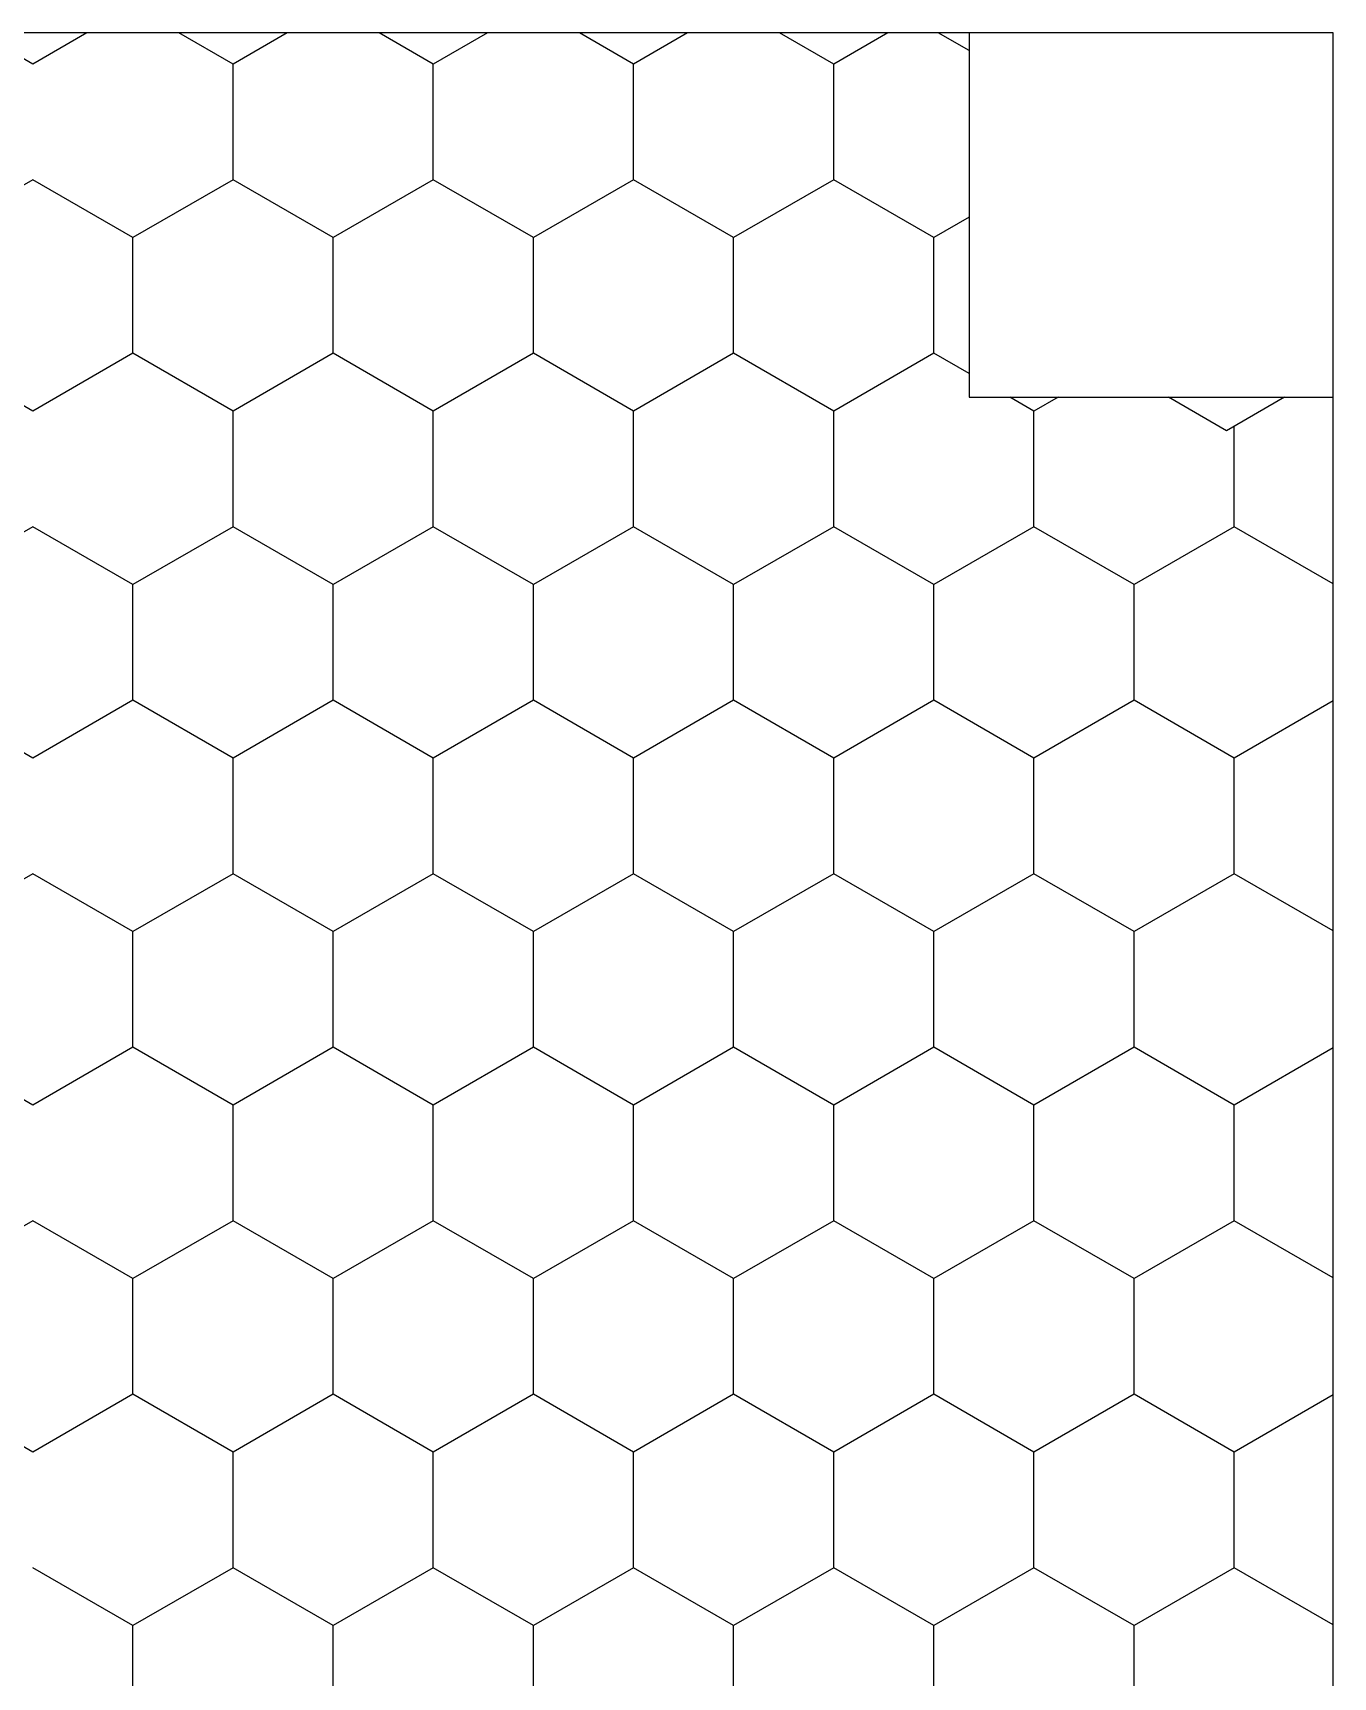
# Model space of a CAD drawing. Header units: millimetres. Extents: x 65390 to 71510, y 46362 to 50796.
# Drawn here: x 68741.8 to 68777.51, y 48490.92 to 48536.06 of the extents above; entities that cross this region are included whole.
import ezdxf

# ---------------------------------------------------------------- set-up
doc = ezdxf.new("R2010")
doc.units = ezdxf.units.MM
doc.linetypes.add('DASHED', pattern=[19.05, 12.7, -6.35])
doc.layers.add('Kıtc-028 Yer Izgarası', color=252, linetype='Continuous')
doc.layers.add('MIM_Sktürk', color=251, linetype='Continuous', lineweight=9)

# ---------------------------------------------------------------- blocks, each defined once
blk = doc.blocks.new('A$C395D4C7C')
at = {"layer": 'Kıtc-028 Yer Izgarası'}
for p, q in [((81.042, 35.714), (82.63, 38.464)), ((87.392, 35.714), (85.805, 38.464)), ((90.567, 35.714), (92.155, 38.464)), ((96.917, 35.714), (95.33, 38.464)), ((100.092, 35.714), (101.68, 38.464)), ((106.442, 35.714), (104.855, 38.464)), ((109.617, 35.714), (111.205, 38.464)), ((115.967, 35.714), (114.38, 38.464)), ((119.142, 35.714), (120, 37.2)), ((76.28, 32.965), (77.867, 35.714)), ((82.63, 32.965), (81.042, 35.714)), ((85.805, 32.965), (87.392, 35.714)), ((92.155, 32.965), (90.567, 35.714)), ((95.33, 32.965), (96.917, 35.714)), ((101.68, 32.965), (100.092, 35.714)), ((104.855, 32.965), (106.442, 35.714)), ((111.205, 32.965), (109.617, 35.714)), ((114.38, 32.965), (115.967, 35.714)), ((120, 34.229), (119.142, 35.714)), ((73.105, 32.965), (76.28, 32.965)), ((77.867, 30.215), (76.28, 32.965)), ((81.042, 30.215), (82.63, 32.965)), ((82.63, 32.965), (85.805, 32.965)), ((87.392, 30.215), (85.805, 32.965)), ((90.567, 30.215), (92.155, 32.965)), ((92.155, 32.965), (95.33, 32.965)), ((96.917, 30.215), (95.33, 32.965)), ((100.092, 30.215), (101.68, 32.965)), ((101.68, 32.965), (104.855, 32.965)), ((106.442, 30.215), (104.855, 32.965)), ((109.617, 30.215), (111.205, 32.965)), ((111.205, 32.965), (114.38, 32.965)), ((115.967, 30.215), (114.38, 32.965)), ((119.142, 30.215), (120, 31.701)), ((76.28, 27.466), (77.867, 30.215)), ((77.867, 30.215), (81.042, 30.215)), ((82.63, 27.466), (81.042, 30.215)), ((85.805, 27.466), (87.392, 30.215)), ((87.392, 30.215), (90.567, 30.215)), ((92.155, 27.466), (90.567, 30.215)), ((95.33, 27.466), (96.917, 30.215)), ((96.917, 30.215), (100.092, 30.215)), ((101.68, 27.466), (100.092, 30.215)), ((104.855, 27.466), (106.442, 30.215)), ((106.442, 30.215), (109.617, 30.215)), ((111.205, 27.466), (109.617, 30.215)), ((114.38, 27.466), (115.967, 30.215)), ((115.967, 30.215), (119.142, 30.215)), ((120, 28.73), (119.142, 30.215)), ((73.105, 27.466), (76.28, 27.466)), ((77.867, 24.716), (76.28, 27.466)), ((81.042, 24.716), (82.63, 27.466)), ((82.63, 27.466), (85.805, 27.466)), ((87.392, 24.716), (85.805, 27.466)), ((90.567, 24.716), (92.155, 27.466)), ((92.155, 27.466), (95.33, 27.466)), ((96.917, 24.716), (95.33, 27.466)), ((100.092, 24.716), (101.68, 27.466)), ((101.68, 27.466), (104.855, 27.466)), ((106.442, 24.716), (104.855, 27.466)), ((109.617, 24.716), (111.205, 27.466)), ((111.205, 27.466), (114.38, 27.466)), ((115.967, 24.716), (114.38, 27.466)), ((119.142, 24.716), (120, 26.202)), ((76.28, 21.966), (77.867, 24.716)), ((77.867, 24.716), (81.042, 24.716)), ((82.63, 21.966), (81.042, 24.716)), ((85.805, 21.966), (87.392, 24.716)), ((87.392, 24.716), (90.567, 24.716)), ((92.155, 21.966), (90.567, 24.716)), ((95.33, 21.966), (96.917, 24.716)), ((96.917, 24.716), (100.092, 24.716)), ((101.68, 21.966), (100.092, 24.716)), ((104.855, 21.966), (106.442, 24.716)), ((106.442, 24.716), (109.617, 24.716)), ((111.205, 21.966), (109.617, 24.716)), ((114.38, 21.966), (115.967, 24.716)), ((115.967, 24.716), (119.142, 24.716)), ((120, 23.23), (119.142, 24.716)), ((73.105, 21.966), (76.28, 21.966)), ((77.867, 19.217), (76.28, 21.966)), ((81.042, 19.217), (82.63, 21.966)), ((82.63, 21.966), (85.805, 21.966)), ((87.392, 19.217), (85.805, 21.966)), ((90.567, 19.217), (92.155, 21.966)), ((92.155, 21.966), (95.33, 21.966)), ((96.917, 19.217), (95.33, 21.966)), ((100.092, 19.217), (101.68, 21.966)), ((101.68, 21.966), (104.855, 21.966)), ((106.442, 19.217), (104.855, 21.966)), ((109.617, 19.217), (111.205, 21.966)), ((111.205, 21.966), (114.38, 21.966)), ((115.967, 19.217), (114.38, 21.966)), ((119.142, 19.217), (120, 20.702)), ((76.28, 16.467), (77.867, 19.217)), ((77.867, 19.217), (81.042, 19.217)), ((82.63, 16.467), (81.042, 19.217)), ((85.805, 16.467), (87.392, 19.217)), ((87.392, 19.217), (90.567, 19.217)), ((92.155, 16.467), (90.567, 19.217)), ((95.33, 16.467), (96.917, 19.217)), ((96.917, 19.217), (100.092, 19.217)), ((101.68, 16.467), (100.092, 19.217)), ((104.855, 16.467), (106.442, 19.217)), ((106.442, 19.217), (109.617, 19.217)), ((111.205, 16.467), (109.617, 19.217)), ((114.38, 16.467), (115.967, 19.217)), ((115.967, 19.217), (119.142, 19.217)), ((120, 17.731), (119.142, 19.217)), ((73.105, 16.467), (76.28, 16.467)), ((77.867, 13.717), (76.28, 16.467)), ((81.042, 13.717), (82.63, 16.467)), ((82.63, 16.467), (85.805, 16.467)), ((87.392, 13.717), (85.805, 16.467)), ((90.567, 13.717), (92.155, 16.467)), ((92.155, 16.467), (95.33, 16.467)), ((96.917, 13.717), (95.33, 16.467)), ((100.092, 13.717), (101.68, 16.467)), ((101.68, 16.467), (104.855, 16.467)), ((106.442, 13.717), (104.855, 16.467)), ((109.617, 13.717), (111.205, 16.467)), ((111.205, 16.467), (114.38, 16.467)), ((115.967, 13.717), (114.38, 16.467)), ((119.142, 13.717), (120, 15.203)), ((76.28, 10.968), (77.867, 13.717)), ((77.867, 13.717), (81.042, 13.717)), ((82.63, 10.968), (81.042, 13.717)), ((85.805, 10.968), (87.392, 13.717)), ((87.392, 13.717), (90.567, 13.717)), ((92.155, 10.968), (90.567, 13.717)), ((95.33, 10.968), (96.917, 13.717)), ((96.917, 13.717), (100.092, 13.717)), ((101.68, 10.968), (100.092, 13.717)), ((104.855, 10.968), (106.442, 13.717)), ((106.442, 13.717), (109.617, 13.717)), ((111.205, 10.968), (109.617, 13.717)), ((114.38, 10.968), (115.967, 13.717)), ((115.967, 13.717), (119.142, 13.717)), ((120, 12.232), (119.142, 13.717)), ((73.105, 10.968), (76.28, 10.968)), ((77.867, 8.218), (76.28, 10.968)), ((81.042, 8.218), (82.63, 10.968)), ((82.63, 10.968), (85.805, 10.968)), ((87.392, 8.218), (85.805, 10.968)), ((90.567, 8.218), (92.155, 10.968)), ((92.155, 10.968), (95.33, 10.968)), ((96.917, 8.218), (95.33, 10.968)), ((100.092, 8.218), (101.68, 10.968)), ((101.68, 10.968), (104.855, 10.968)), ((106.442, 8.218), (104.855, 10.968)), ((110.646, 10), (111.205, 10.968)), ((111.205, 10.968), (114.38, 10.968)), ((114.939, 10), (114.38, 10.968)), ((119.512, 10), (120, 10.846)), ((109.617, 8.218), (110, 8.881)), ((76.28, 5.469), (77.867, 8.218)), ((77.867, 8.218), (81.042, 8.218)), ((82.63, 5.469), (81.042, 8.218)), ((85.805, 5.469), (87.392, 8.218)), ((87.392, 8.218), (90.567, 8.218)), ((92.155, 5.469), (90.567, 8.218)), ((95.33, 5.469), (96.917, 8.218)), ((96.917, 8.218), (100.092, 8.218)), ((101.68, 5.469), (100.092, 8.218)), ((104.855, 5.469), (106.442, 8.218)), ((106.442, 8.218), (109.617, 8.218)), ((110, 7.555), (109.617, 8.218)), ((73.105, 5.469), (76.28, 5.469)), ((77.867, 2.719), (76.28, 5.469)), ((81.042, 2.719), (82.63, 5.469)), ((82.63, 5.469), (85.805, 5.469)), ((87.392, 2.719), (85.805, 5.469)), ((90.567, 2.719), (92.155, 5.469)), ((92.155, 5.469), (95.33, 5.469)), ((96.917, 2.719), (95.33, 5.469)), ((100.092, 2.719), (101.68, 5.469)), ((101.68, 5.469), (104.855, 5.469)), ((106.442, 2.719), (104.855, 5.469)), ((109.078, 2.927), (110, 4.524)), ((76.298, 0), (77.867, 2.719)), ((77.867, 2.719), (81.042, 2.719)), ((82.612, 0), (81.042, 2.719)), ((85.823, 0), (87.392, 2.719)), ((87.392, 2.719), (90.567, 2.719)), ((92.137, 0), (90.567, 2.719)), ((95.348, 0), (96.917, 2.719)), ((96.917, 2.719), (100.092, 2.719)), ((101.662, 0), (100.092, 2.719)), ((104.873, 0), (106.442, 2.719)), ((106.442, 2.719), (109.2, 2.719)), ((110, 1.333), (109.079, 2.928))]:
    blk.add_line(p, q, dxfattribs=at)
for points in [[(0, 0), (120, 0), (120, 80), (0, 80)], [(120, 10), (110, 10), (110, 0), (120, 0)]]:
    blk.add_lwpolyline(points, close=True, dxfattribs=at)

msp = doc.modelspace()

# ---------------------------------------------------------------- block references
at = {"layer": 'MIM_Sktürk', "linetype": 'DASHED', "rotation": 90}
msp.add_blockref('A$C395D4C7C', (68777.512, 48416.06), dxfattribs=at)

doc.saveas('drawing.dxf')
